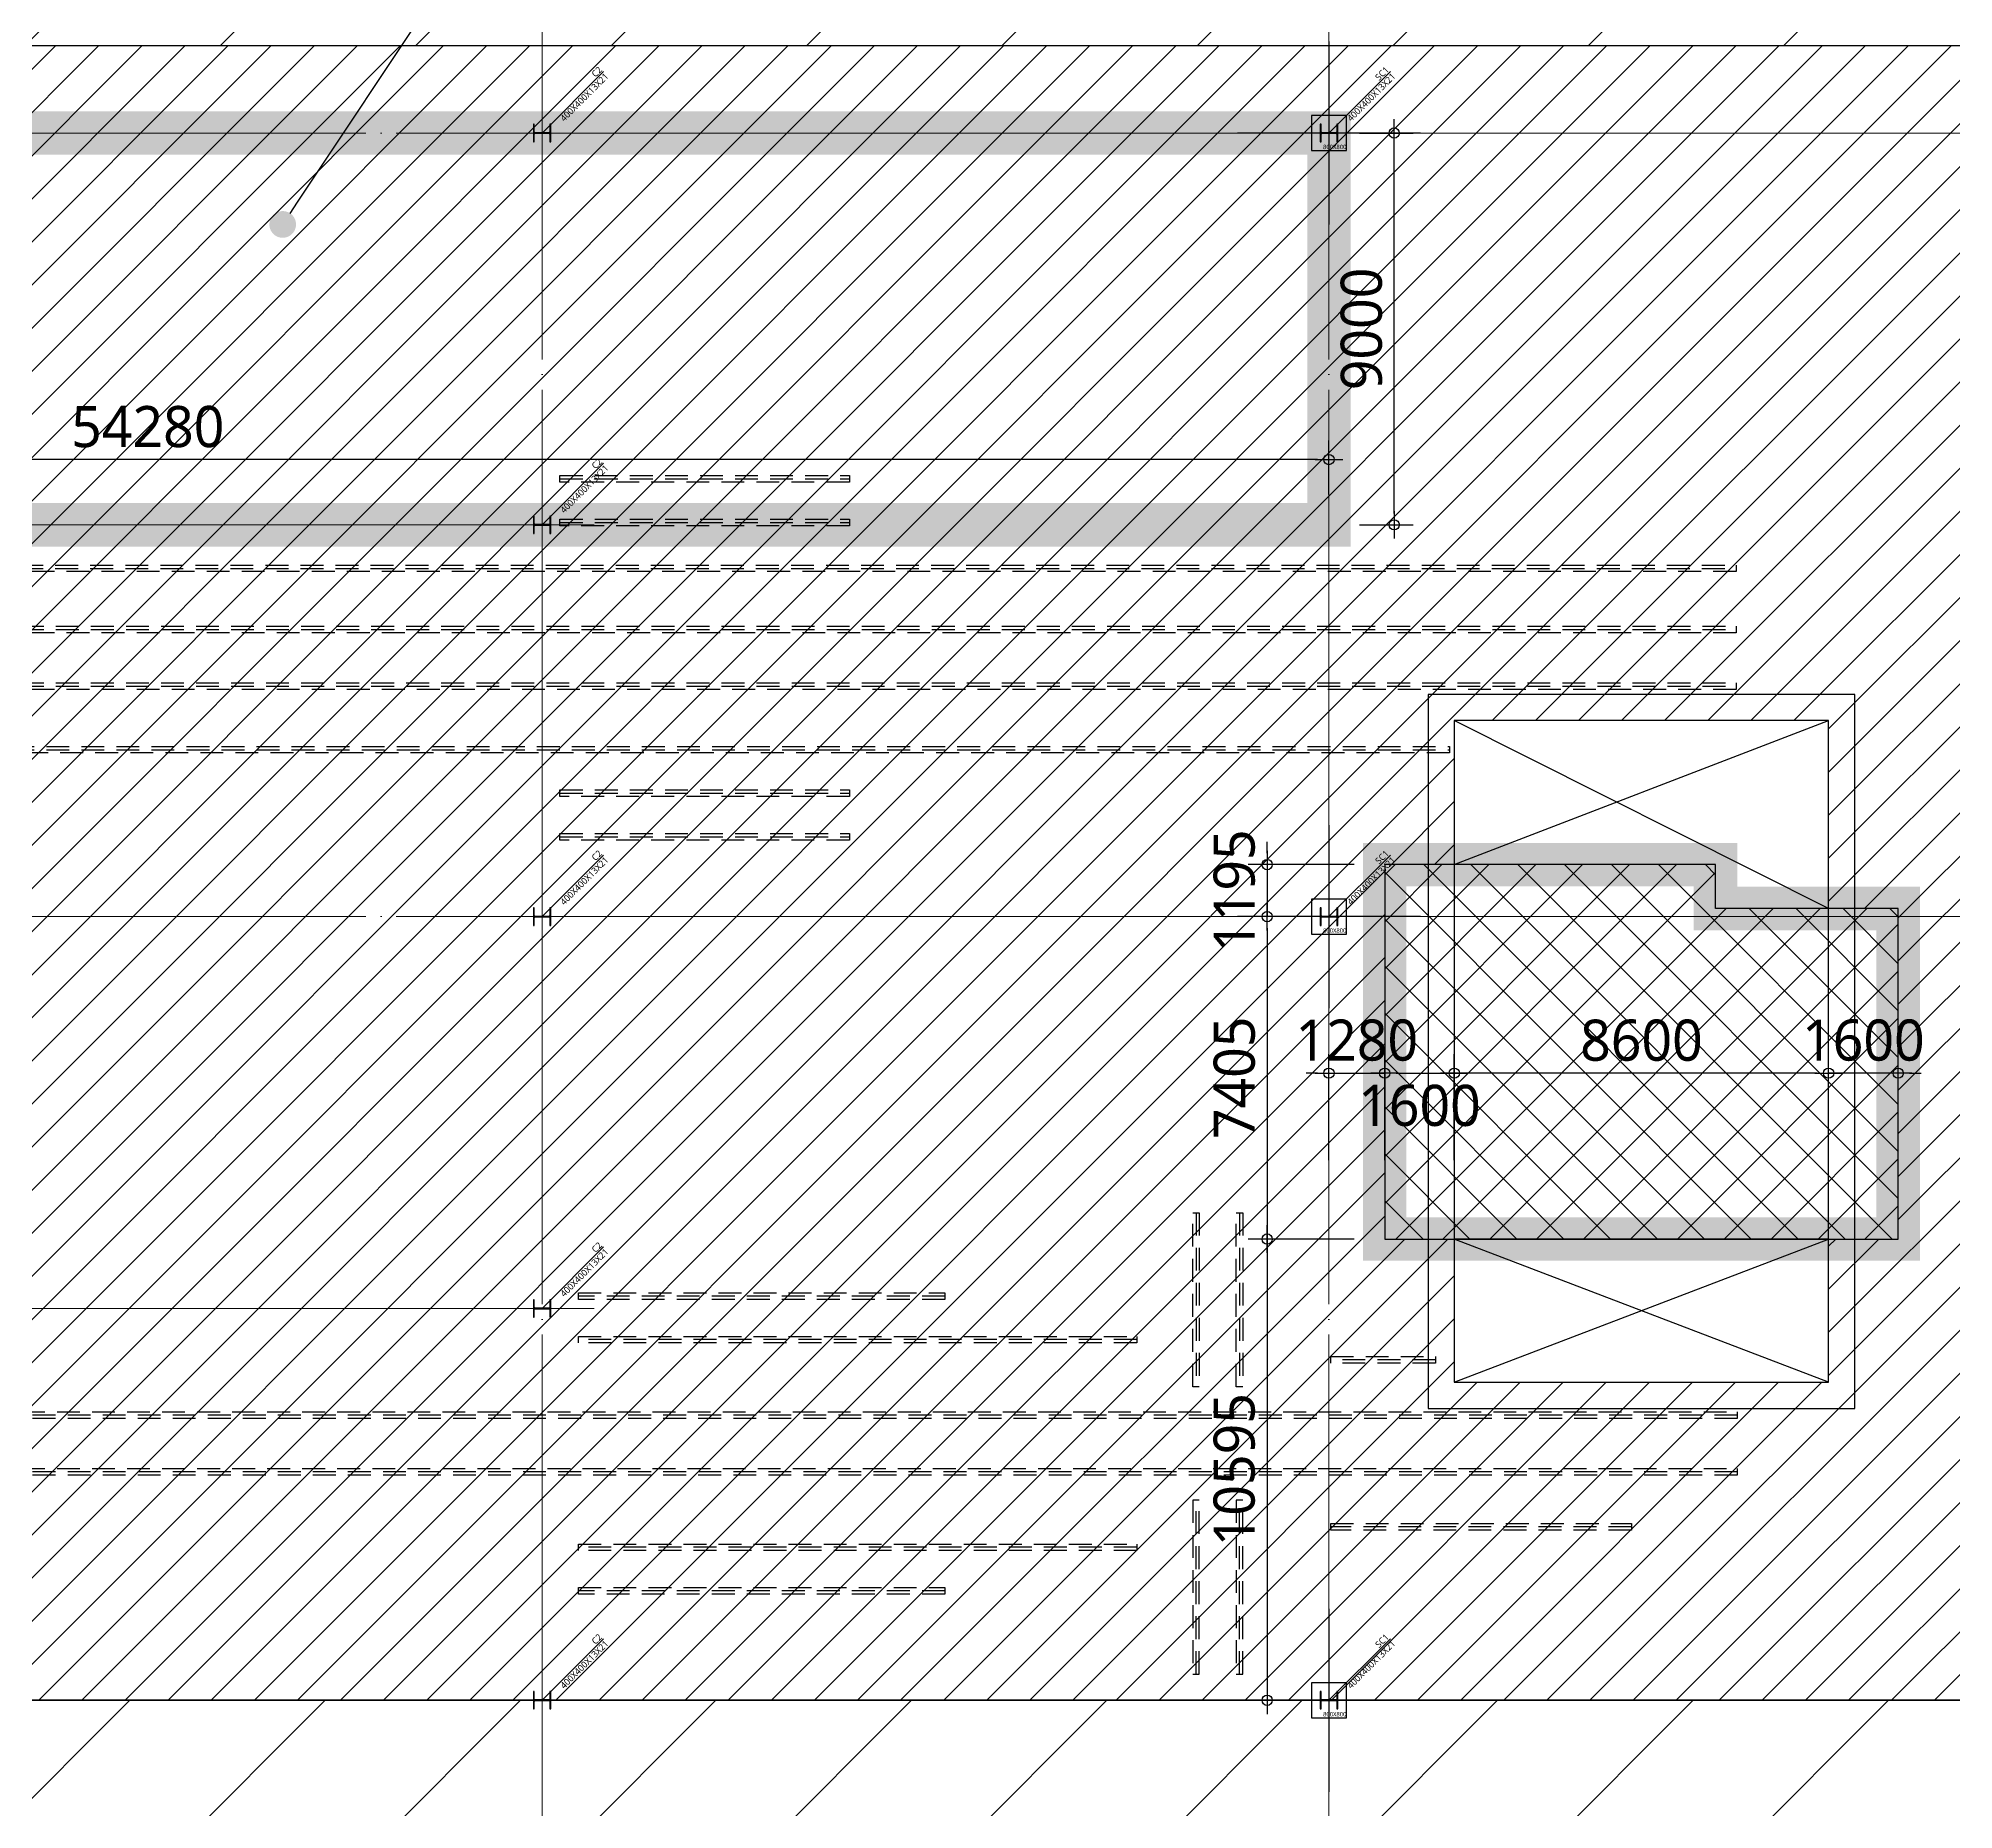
# Model space of a CAD drawing. Header units: millimetres. Extents: x -17369 to 294000, y -718917 to 220315.
# Drawn here: x 159775 to 203784, y 83030 to 123718 of the extents above; entities that cross this region are included whole.
import ezdxf
from ezdxf.enums import TextEntityAlignment as Align

# ---------------------------------------------------------------- set-up
doc = ezdxf.new("R2010")
doc.units = ezdxf.units.MM
doc.header["$LTSCALE"] = 350
for name, pattern in [('CEN', [62, 60, -1, 0, -1]), ('H1', [1, 0.5, -0.5]), ('H12', [3, 2, -1]), ('X-200-S-COL$0$CEN', [62, 60, -1, 0, -1]), ('X-200-S-COL$0$HID', [2.3, 1.5, -0.8])]:
    doc.linetypes.add(name, pattern=pattern)
doc.layers.get('Defpoints').update_dxf_attribs({"color": 181})
for name, color, linetype in [('0-THK300 RC SFRC SLAB영역', 2, 'H12'), ('0-THK400 RC SLAB영역', 4, 'H12'), ('0-THK600 RC SLAB영역', 7, 'H12'), ('0-하중영역-AGV', 1, 'H1'), ('7', 7, 'Continuous'), ('8', 8, 'Continuous'), ('CEN', 1, 'CEN'), ('Dims', 1, 'Continuous'), ('L', 9, 'Continuous'), ('PD', 6, 'Continuous'), ('X-200-S-COL$0$Cen', 1, 'X-200-S-COL$0$CEN'), ('X-200-S-COL$0$CenA', 13, 'X-200-S-COL$0$CEN'), ('X-200-S-COL$0$H-Col', 3, 'Continuous'), ('X-200-S-COL$0$H-매설빔(150x150)', 2, 'Continuous'), ('X-200-S-COL$0$PIT', 7, 'Continuous')]:
    doc.layers.add(name, color=color, linetype=linetype)
doc.layers.add('X-200-S-COL$0$S-NAME', color=144, linetype='Continuous', plot=False)
doc.styles.add('X-200-S-COL$0$맑은고딕', font='malgun.ttf')
doc.styles.add('맑은고딕', font='malgun.ttf')

# ---------------------------------------------------------------- blocks, each defined once
blk = doc.blocks.new('X-200-S-COL$0$1F GRID_231010')
at = {"layer": 'X-200-S-COL$0$Cen', "lineweight": 0}
for p, q in [((111900, 23300), (111900, -123050)), ((129980, 23300), (129980, -123050)), ((172950, -35900), (-22950, -35900)), ((172950, -53900), (-22950, -53900)), ((172950, -71900), (-22950, -71900))]:
    blk.add_line(p, q, dxfattribs=at)
at = {"layer": 'X-200-S-COL$0$CenA', "lineweight": 0}
for p, q in [((70400, -44900), (113400, -44900)), ((70400, -62900), (113400, -62900))]:
    blk.add_line(p, q, dxfattribs=at)
blk = doc.blocks.new('X-200-S-COL$0$H-400x400x13x21')
at = {"color": 0}
blk.add_lwpolyline([(200, -200), (200, -179), (28.5, -179, -0.4142136), (6.5, -157), (6.5, 157, -0.4142136), (28.5, 179), (200, 179), (200, 200), (-200, 200), (-200, 179), (-28.5, 179, -0.4142136), (-6.5, 157), (-6.5, -157, -0.4142136), (-28.5, -179), (-200, -179), (-200, -200)], format="xyb", close=True, dxfattribs=at)
blk = doc.blocks.new('X-200-S-COL$0$1F COLUMN_231010')
at = {"layer": 'X-200-S-COL$0$H-Col', "color": 0, "rotation": 90}
for p in [(171350, 121543), (189430, 121543), (171350, 112543), (171350, 103543), (189430, 103543), (171350, 94543), (171350, 85543), (189430, 85543)]:
    blk.add_blockref('X-200-S-COL$0$H-400x400x13x21', p, dxfattribs=at)
blk = doc.blocks.new('X-200-S-COL$0$S-NAME')
at = {"layer": 'X-200-S-COL$0$S-NAME', "color": 0}
blk.add_line((0, 0), (2000, 0), dxfattribs=at)
at = {"layer": 'X-200-S-COL$0$S-NAME', "color": 0, "style": 'X-200-S-COL$0$맑은고딕'}
for p in [(2000, 105), (2000, -105)]:
    blk.add_attdef('.', text='', height=150, rotation=359.9949, dxfattribs=at).set_placement(p, align=Align.MIDDLE_RIGHT)
blk = doc.blocks.new('X-200-S-COL$0$PIT-1F')
at = {"layer": 'X-200-S-COL$0$PIT', "color": 6, "linetype": 'ByBlock'}
blk.add_lwpolyline([(124160, -30795), (114360, -30795), (114360, -47195), (124160, -47195)], close=True, dxfattribs=at)
at = {"layer": 'X-200-S-COL$0$PIT', "linetype": 'ByBlock'}
blk.add_lwpolyline([(114960, -46595), (123560, -46595), (123560, -31395), (114960, -31395)], close=True, dxfattribs=at)
at = {"layer": 'X-200-S-COL$0$PIT'}
for points in [[(123560, -35715), (120960, -35715), (120960, -34705), (114960, -34705)], [(114960, -43305), (123560, -43305)]]:
    blk.add_lwpolyline(points, dxfattribs=at)
blk = doc.blocks.new('X-200-S-COL$0$ZONE#3 BEAM')
at = {"layer": 'X-200-S-COL$0$H-매설빔(150x150)', "color": 0, "linetype": 'ByBlock', "lineweight": -2}
for p, q in [((-17670, 10055), (-11020, 10055)), ((-17670, 9055), (-11020, 9055)), ((-45110, 8600), (-40145, 8600)), ((-38120, 8000), (9355, 8000)), ((-45110, 7600), (-40145, 7600)), ((-44545, 6595), (9355, 6595)), ((-44545, 5295), (9355, 5295)), ((-37520, 3835), (2770, 3835)), ((-17670, 2835), (-11020, 2835)), ((-17670, 1835), (-11020, 1835)), ((-3055, -6800), (-3055, -10800)), ((-2055, -6800), (-2055, -10800)), ((-8825, -8715), (-17245, -8715)), ((-37805, -9890), (-30075, -9890)), ((-4415, -9715), (-17245, -9715)), ((2445, -10180), (40, -10180)), ((9380, -11450), (-44520, -11450)), ((9380, -12750), (-44520, -12750)), ((-34315, -13235), (-34315, -16235)), ((-33315, -13235), (-33315, -16235)), ((-3055, -17400), (-3055, -13400)), ((-2055, -17400), (-2055, -13400)), ((-38635, -13800), (-42535, -13800)), ((6950, -14015), (40, -14015)), ((-43790, -14300), (-45290, -14300)), ((-34900, -14310), (-37805, -14310)), ((-4415, -14485), (-17245, -14485)), ((-38635, -14800), (-42535, -14800)), ((-30075, -14700), (-32965, -14700)), ((-8825, -15485), (-17245, -15485))]:
    blk.add_line(p, q, dxfattribs=at)
for points in [[(-11020, 10130), (-11020, 9980), (-17670, 9980), (-17670, 10130)], [(-11020, 9130), (-11020, 8980), (-17670, 8980), (-17670, 9130)], [(-40145, 8675), (-40145, 8525), (-45110, 8525), (-45110, 8675)], [(9355, 8075), (9355, 7925), (-38120, 7925), (-38120, 8075)], [(-40145, 7675), (-40145, 7525), (-45110, 7525), (-45110, 7675)], [(9355, 6670), (9355, 6520), (-44545, 6520), (-44545, 6670)], [(9355, 5370), (9355, 5220), (-44545, 5220), (-44545, 5370)], [(2770, 3910), (2770, 3760), (-37520, 3760), (-37520, 3910)], [(-11020, 2910), (-11020, 2760), (-17670, 2760), (-17670, 2910)], [(-11020, 1910), (-11020, 1760), (-17670, 1760), (-17670, 1910)], [(-2980, -10800), (-3130, -10800), (-3130, -6800), (-2980, -6800)], [(-1980, -10800), (-2130, -10800), (-2130, -6800), (-1980, -6800)], [(-17245, -8790), (-17245, -8640), (-8825, -8640), (-8825, -8790)], [(-17245, -9790), (-17245, -9640), (-4415, -9640), (-4415, -9790)], [(-30075, -9815), (-30075, -9965), (-37805, -9965), (-37805, -9815)], [(40, -10255), (40, -10105), (2445, -10105), (2445, -10255)], [(-44520, -11525), (-44520, -11375), (9380, -11375), (9380, -11525)], [(-44520, -12825), (-44520, -12675), (9380, -12675), (9380, -12825)], [(-34240, -16235), (-34390, -16235), (-34390, -13235), (-34240, -13235)], [(-33240, -16235), (-33390, -16235), (-33390, -13235), (-33240, -13235)], [(-2980, -13400), (-3130, -13400), (-3130, -17400), (-2980, -17400)], [(-1980, -13400), (-2130, -13400), (-2130, -17400), (-1980, -17400)], [(-42535, -13875), (-42535, -13725), (-38635, -13725), (-38635, -13875)], [(40, -14090), (40, -13940), (6950, -13940), (6950, -14090)], [(-45290, -14375), (-45290, -14225), (-43790, -14225), (-43790, -14375)], [(-37805, -14385), (-37805, -14235), (-34900, -14235), (-34900, -14385)], [(-17245, -14560), (-17245, -14410), (-4415, -14410), (-4415, -14560)], [(-42535, -14875), (-42535, -14725), (-38635, -14725), (-38635, -14875)], [(-32965, -14775), (-32965, -14625), (-30075, -14625), (-30075, -14775)], [(-17245, -15560), (-17245, -15410), (-8825, -15410), (-8825, -15560)]]:
    blk.add_lwpolyline(points, close=True, dxfattribs=at)
blk = doc.blocks.new('DIMDOT')
at = {"color": 0, "linetype": 'ByBlock'}
blk.add_line((-1.2, 0), (1.2, 0), dxfattribs=at)
at = {"color": 3}
blk.add_circle((0, 0), 0.45, dxfattribs=at)
blk = doc.blocks.new('_Dot')
at = {"color": 0, "linetype": 'ByBlock', "lineweight": -2}
blk.add_line((-0.5, 0), (-1, 0), dxfattribs=at)
at = {"color": 0, "linetype": 'ByBlock', "const_width": 0.5}
blk.add_lwpolyline([(-0.25, 0, 1), (0.25, 0, 1)], format="xyb", close=True, dxfattribs=at)

msp = doc.modelspace()

# ---------------------------------------------------------------- hatches: boundary and pattern name
at = {"layer": '0-THK300 RC SFRC SLAB영역', "linetype": 'ByBlock'}
h = msp.add_hatch(dxfattribs=at)
h.set_pattern_fill('ANSI31', color=256, scale=1000)
h.paths.add_polyline_path([(59750, 157722.6), (111150, 157722.6), (111150, 147517.6), (112250, 147517.6), (112250, 147717.6), (117200, 147717.6), (117200, 147517.6), (118300, 147517.6), (118300, 151902.6), (115490, 151902.6), (115490, 153297.6), (118300, 153297.6), (118300, 157722.6), (121120, 157722.6), (121120, 169172.6), (135680, 169172.6), (135680, 157442.6), (207430, 157442.6), (207430, 139342.6), (222230, 139342.6), (222230, 128092.6), (207430, 128092.6), (207430, 123542.6), (141350, 123542.6), (141350, 107852.6), (141435, 107852.6), (141435, 104082.6), (140835, 104082.6), (140835, 95552.6), (141045.3, 95552.6), (141348.7, 95249.2), (141348.5, 85542.6), (66850, 85542.6), (66850, 92842.6), (75300, 92842.6), (75300, 95742.6), (76900, 95742.6), (76900, 108742.6), (75300, 108742.6), (75300, 111342.6), (76900, 111342.6), (76900, 127342.6), (81680, 127342.6), (135150, 127342.6), (135150, 132742.6), (135150, 137642.6), (135150, 141387.6), (65650, 141387.6), (65650, 139142.6), (59750, 139142.6)])
h.paths.add_polyline_path([(118650, 92347.6), (118650, 111547.6), (126800, 111547.6), (126800, 110947.6), (132650, 110947.6), (132650, 105447.6), (130950, 105447.6), (130950, 97247.6), (132650, 97247.6), (132650, 92947.6), (126800, 92947.6), (126800, 92347.6)], flags=16)
h.paths.add_polyline_path([(101600, 156537.6), (101600, 147837.6), (107300, 147837.6), (107300, 156537.6)], flags=16)
h = msp.add_hatch(dxfattribs=at)
h.set_pattern_fill('ANSI31', color=256, scale=1000)
h.paths.add_polyline_path([(141347.7, 49142.6), (207430, 49142.6), (207430, 85542.6), (141348.5, 85542.6)])
at = {"layer": '0-THK400 RC SLAB영역', "linetype": 'Continuous'}
h = msp.add_hatch(dxfattribs=at)
h.set_pattern_fill('_USER', color=4, scale=700, angle=45, pattern_type=0)
h.set_pattern_definition([(45, (0, 0), (-494.9747, 494.9747), [])])
h.paths.add_polyline_path([(141350, 123542.6), (141350, 107852.6), (151090, 107852.6), (151090, 105552.6), (152690, 105552.6), (152690, 95552.6), (151090, 95552.6), (151090, 93052.6), (142435, 93052.6), (142435, 95552.6), (141348.7, 95552.6), (141348.5, 85542.6), (207430, 85542.6), (207430, 123542.6)])
h.paths.add_polyline_path([(192310, 92847.6), (200910, 92847.6), (200910, 96137.6), (202510, 96137.6), (202510, 103727.6), (200910, 103727.6), (200910, 108047.6), (192310, 108047.6), (192310, 104737.6), (190710, 104737.6), (190710, 96137.6), (192310, 96137.6)], flags=16)
at = {"layer": '0-THK600 RC SLAB영역'}
h = msp.add_hatch(dxfattribs=at)
h.set_pattern_fill('CTYSQ6ST', scale=5, angle=45)
h.set_pattern_definition([(45, (0, 0), (-538.8154, 538.8154), []), (135, (0, 0), (-538.8154, -538.8154), [])])
h.paths.add_polyline_path([(190710, 104737.6), (190710, 96137.6), (202510, 96137.6), (202510, 103727.6), (198310, 103727.6), (198310, 104737.6)])

# ---------------------------------------------------------------- linework, layer by layer
at = {"layer": '0-THK300 RC SFRC SLAB영역'}
msp.add_lwpolyline([(135680, 157442.6), (207430, 157442.6), (207430, 139342.6), (222230, 139342.6), (222230, 128092.6), (207430, 128092.6), (207430, 123542.6), (141350, 123542.6)], dxfattribs=at)
at = {"layer": '0-THK300 RC SFRC SLAB영역', "linetype": 'ByBlock'}
msp.add_lwpolyline([(207430, 123542.6), (141350, 123542.6)], dxfattribs=at)
msp.add_lwpolyline([(141347.7, 49142.6), (207430, 49142.6), (207430, 85542.6), (141348.5, 85542.6)], close=True, dxfattribs=at)
at = {"layer": '0-THK400 RC SLAB영역', "linetype": 'ByBlock'}
for points in [[(141350, 123542.6), (141350, 107852.6), (151090, 107852.6), (151090, 105552.6), (152690, 105552.6), (152690, 95552.6), (151090, 95552.6), (151090, 93052.6), (142435, 93052.6), (142435, 95552.6), (141348.7, 95552.6), (141348.5, 85542.6), (207430, 85542.6), (207430, 123542.6)], [(192310, 92847.6), (200910, 92847.6), (200910, 96137.6), (202510, 96137.6), (202510, 103727.6), (200910, 103727.6), (200910, 108047.6), (192310, 108047.6), (192310, 104737.6), (190710, 104737.6), (190710, 96137.6), (192310, 96137.6)]]:
    msp.add_lwpolyline(points, close=True, dxfattribs=at)
at = {"layer": '0-THK600 RC SLAB영역', "color": 7, "linetype": 'ByBlock', "const_width": 1000}
msp.add_lwpolyline([(190710, 104737.6), (190710, 96137.6), (202510, 96137.6), (202510, 103727.6), (198310, 103727.6), (198310, 104737.6)], close=True, dxfattribs=at)
at = {"layer": '0-하중영역-AGV', "linetype": 'ByBlock', "const_width": 1000}
msp.add_lwpolyline([(141350, 121542.6), (189430, 121542.6), (189430, 112542.6), (135150, 112542.6)], dxfattribs=at)
at = {"layer": '7'}
for p, q in [((200910, 96137.6), (192310, 96137.6)), ((192310, 96137.6), (192310, 92847.6)), ((200910, 92847.6), (200910, 96137.6)), ((192310, 92847.6), (200910, 92847.6))]:
    msp.add_line(p, q, dxfattribs=at)
at = {"layer": '8'}
for p, q in [((192310, 104737.6), (200910, 108047.6)), ((200910, 103727.6), (192310, 108047.6)), ((192310, 92847.6), (200910, 96137.6)), ((200910, 92847.6), (192310, 96137.6))]:
    msp.add_line(p, q, dxfattribs=at)
at = {"layer": 'CEN'}
for p, q in [((189430, 123642.6), (189430, 119442.6)), ((191530, 121542.6), (187330, 121542.6)), ((189430, 105642.6), (189430, 101442.6)), ((191530, 103542.6), (187330, 103542.6)), ((189430, 87642.6), (189430, 83442.6)), ((191530, 85542.6), (187330, 85542.6))]:
    msp.add_line(p, q, dxfattribs=at)
at = {"layer": 'Dims', "color": 1, "transparency": 16777216}
for p, q in [((190130, 121542.6), (191367.5, 121542.6)), ((190930, 112805.1), (190930, 121280.1)), ((189430, 113242.6), (189430, 114480.1)), ((189167.5, 114042.6), (135412.5, 114042.6)), ((190130, 112542.6), (191367.5, 112542.6)), ((188010, 105000.1), (188010, 105262.6)), ((190010, 104737.6), (187572.5, 104737.6)), ((188010, 104737.6), (188010, 103542.6)), ((190010, 103542.6), (187572.5, 103542.6)), ((190010, 103542.6), (187572.5, 103542.6)), ((188010, 103280.1), (188010, 103017.6)), ((188010, 103280.1), (188010, 96400.1)), ((189430, 97947.6), (189430, 100385.1)), ((190710, 97947.6), (190710, 100385.1)), ((190710, 97947.6), (190710, 100385.1)), ((192310, 97947.6), (192310, 100385.1)), ((192310, 97947.6), (192310, 100385.1)), ((200910, 97947.6), (200910, 100385.1)), ((200910, 97947.6), (200910, 100385.1)), ((202510, 97947.6), (202510, 100385.1)), ((189167.5, 99947.6), (188905, 99947.6)), ((189430, 99947.6), (190710, 99947.6)), ((190972.5, 99947.6), (192047.5, 99947.6)), ((190972.5, 99947.6), (191235, 99947.6)), ((200647.5, 99947.6), (192572.5, 99947.6)), ((200647.5, 99947.6), (200385, 99947.6)), ((202510, 99947.6), (200910, 99947.6)), ((202772.5, 99947.6), (203035, 99947.6)), ((190010, 96137.6), (187572.5, 96137.6)), ((190010, 96137.6), (187572.5, 96137.6)), ((188010, 95875.1), (188010, 85805.1)), ((190010, 85542.6), (187572.5, 85542.6))]:
    msp.add_line(p, q, dxfattribs=at)
at = {"layer": 'L', "lineweight": -2}
msp.add_line((165729.2, 119952.6), (170134, 126575.7), dxfattribs=at)
at = {"layer": 'PD'}
for points in [[(189030, 121142.6), (189830, 121142.6), (189830, 121942.6), (189030, 121942.6)], [(189030, 103142.6), (189830, 103142.6), (189830, 103942.6), (189030, 103942.6)], [(189030, 85142.6), (189830, 85142.6), (189830, 85942.6), (189030, 85942.6)]]:
    msp.add_lwpolyline(points, close=True, dxfattribs=at)

# ---------------------------------------------------------------- block references
msp.add_blockref('X-200-S-COL$0$PIT-1F', (77350, 139442.6))
at = {"layer": 'Dims', "color": 1, "transparency": 16777216, "xscale": 262.5, "yscale": 262.5, "zscale": 262.5}
for p, rotation in [((190930, 121542.6), 90), ((190930, 112542.6), 270), ((188010, 104737.6), 270), ((188010, 103542.6), 90), ((188010, 103542.6), 90), ((190710, 99947.6), 180), ((190710, 99947.6), 180), ((192310, 99947.6), 180), ((202510, 99947.6), 180), ((188010, 96137.6), 270), ((188010, 96137.6), 90), ((188010, 85542.6), 270)]:
    msp.add_blockref('DIMDOT', p, dxfattribs=dict(at, rotation=rotation))
for p in [(189430, 114042.6), (189430, 99947.6), (192310, 99947.6), (200910, 99947.6), (200910, 99947.6)]:
    msp.add_blockref('DIMDOT', p, dxfattribs=at)
at = {"layer": 'L', "color": 0, "lineweight": -2, "xscale": 612.5, "yscale": 612.5, "zscale": 612.5, "rotation": 236.3735201183915}
msp.add_blockref('_Dot', (165390, 119442.6), dxfattribs=at)
at = {"layer": 'X-200-S-COL$0$Cen', "lineweight": 0}
msp.add_blockref('X-200-S-COL$0$1F GRID_231010', (59450, 157442.6), dxfattribs=at)
at = {"layer": 'X-200-S-COL$0$H-Col'}
msp.add_blockref('X-200-S-COL$0$1F COLUMN_231010', (0, 0), dxfattribs=at)
at = {"layer": 'X-200-S-COL$0$H-매설빔(150x150)', "color": 1, "linetype": 'X-200-S-COL$0$HID'}
msp.add_blockref('X-200-S-COL$0$ZONE#3 BEAM', (189430, 103542.6), dxfattribs=at)
at = {"layer": 'X-200-S-COL$0$S-NAME', "color": 241}
ref = msp.add_blockref('X-200-S-COL$0$S-NAME', (171350, 121542.6), dxfattribs=dict(at, rotation=45.00000000000001))
ref.add_attrib('.', '400X400X13X21', dxfattribs={"color": 0, "height": 150, "rotation": 44.99494, "style": 'X-200-S-COL$0$맑은고딕'}).set_placement((172838.2, 122882.6), align=Align.MIDDLE_RIGHT)
ref.add_attrib('.', 'C2', dxfattribs={"color": 0, "height": 150, "rotation": 44.99494, "style": 'X-200-S-COL$0$맑은고딕'}).set_placement((172689.9, 123031), align=Align.MIDDLE_RIGHT)
at = {"layer": 'X-200-S-COL$0$S-NAME'}
ref = msp.add_blockref('X-200-S-COL$0$S-NAME', (189430, 121542.6), dxfattribs=dict(at, rotation=45.00000000000001))
ref.add_attrib('.', '400X400X13X21', dxfattribs={"color": 0, "height": 150, "rotation": 44.99494, "style": 'X-200-S-COL$0$맑은고딕'}).set_placement((190918.2, 122882.6), align=Align.MIDDLE_RIGHT)
ref.add_attrib('.', 'SC1', dxfattribs={"color": 0, "height": 150, "rotation": 44.99494, "style": 'X-200-S-COL$0$맑은고딕'}).set_placement((190769.9, 123031), align=Align.MIDDLE_RIGHT)
at = {"layer": 'X-200-S-COL$0$S-NAME', "color": 241}
ref = msp.add_blockref('X-200-S-COL$0$S-NAME', (171350, 112542.6), dxfattribs=dict(at, rotation=45.00000000000001))
ref.add_attrib('.', '400X400X13X21', dxfattribs={"color": 0, "height": 150, "rotation": 44.99494, "style": 'X-200-S-COL$0$맑은고딕'}).set_placement((172838.2, 113882.6), align=Align.MIDDLE_RIGHT)
ref.add_attrib('.', 'C2', dxfattribs={"color": 0, "height": 150, "rotation": 44.99494, "style": 'X-200-S-COL$0$맑은고딕'}).set_placement((172689.9, 114031), align=Align.MIDDLE_RIGHT)
ref = msp.add_blockref('X-200-S-COL$0$S-NAME', (171350, 103542.6), dxfattribs=dict(at, rotation=45.00000000000001))
ref.add_attrib('.', '400X400X13X21', dxfattribs={"color": 0, "height": 150, "rotation": 44.99494, "style": 'X-200-S-COL$0$맑은고딕'}).set_placement((172838.2, 104882.6), align=Align.MIDDLE_RIGHT)
ref.add_attrib('.', 'C2', dxfattribs={"color": 0, "height": 150, "rotation": 44.99494, "style": 'X-200-S-COL$0$맑은고딕'}).set_placement((172689.9, 105031), align=Align.MIDDLE_RIGHT)
at = {"layer": 'X-200-S-COL$0$S-NAME'}
ref = msp.add_blockref('X-200-S-COL$0$S-NAME', (189430, 103542.6), dxfattribs=dict(at, rotation=45.00000000000001))
ref.add_attrib('.', '400X400X13X21', dxfattribs={"color": 0, "height": 150, "rotation": 44.99494, "style": 'X-200-S-COL$0$맑은고딕'}).set_placement((190918.2, 104882.6), align=Align.MIDDLE_RIGHT)
ref.add_attrib('.', 'SC1', dxfattribs={"color": 0, "height": 150, "rotation": 44.99494, "style": 'X-200-S-COL$0$맑은고딕'}).set_placement((190769.9, 105031), align=Align.MIDDLE_RIGHT)
at = {"layer": 'X-200-S-COL$0$S-NAME', "color": 241}
ref = msp.add_blockref('X-200-S-COL$0$S-NAME', (171350, 94542.6), dxfattribs=dict(at, rotation=45.00000000000001))
ref.add_attrib('.', '400X400X13X21', dxfattribs={"color": 0, "height": 150, "rotation": 44.99494, "style": 'X-200-S-COL$0$맑은고딕'}).set_placement((172838.2, 95882.6), align=Align.MIDDLE_RIGHT)
ref.add_attrib('.', 'C2', dxfattribs={"color": 0, "height": 150, "rotation": 44.99494, "style": 'X-200-S-COL$0$맑은고딕'}).set_placement((172689.9, 96031), align=Align.MIDDLE_RIGHT)
ref = msp.add_blockref('X-200-S-COL$0$S-NAME', (171350, 85542.6), dxfattribs=dict(at, rotation=45.00000000000001))
ref.add_attrib('.', '400X400X13X21', dxfattribs={"color": 0, "height": 150, "rotation": 44.99494, "style": 'X-200-S-COL$0$맑은고딕'}).set_placement((172838.2, 86882.6), align=Align.MIDDLE_RIGHT)
ref.add_attrib('.', 'C2', dxfattribs={"color": 0, "height": 150, "rotation": 44.99494, "style": 'X-200-S-COL$0$맑은고딕'}).set_placement((172689.9, 87031), align=Align.MIDDLE_RIGHT)
at = {"layer": 'X-200-S-COL$0$S-NAME'}
ref = msp.add_blockref('X-200-S-COL$0$S-NAME', (189430, 85542.6), dxfattribs=dict(at, rotation=45.00000000000001))
ref.add_attrib('.', '400X400X13X21', dxfattribs={"color": 0, "height": 150, "rotation": 44.99494, "style": 'X-200-S-COL$0$맑은고딕'}).set_placement((190918.2, 86882.6), align=Align.MIDDLE_RIGHT)
ref.add_attrib('.', 'SC1', dxfattribs={"color": 0, "height": 150, "rotation": 44.99494, "style": 'X-200-S-COL$0$맑은고딕'}).set_placement((190769.9, 87031), align=Align.MIDDLE_RIGHT)

# ---------------------------------------------------------------- texts
at = {"layer": 'Defpoints', "style": '맑은고딕'}
for p in [(189830, 121142.6), (189830, 103142.6), (189830, 85142.6)]:
    msp.add_text('800X800', height=100, dxfattribs=at).set_placement(p, align=Align.BOTTOM_RIGHT)
at = {"layer": 'Dims', "color": 3, "transparency": 16777216, "char_height": 945, "attachment_point": 5, "rotation": 90, "style": '맑은고딕'}
for s, insert in [('\\A1;9000', (190179.3, 117042.6)), ('\\A1;1195', (187256.7, 104140.1)), ('\\A1;7405', (187259.3, 99840.1)), ('\\A1;10595', (187256.7, 90840.1))]:
    msp.add_mtext(s, dxfattribs=dict(at, insert=insert))
at = {"layer": 'Dims', "color": 3, "transparency": 16777216, "char_height": 945, "attachment_point": 5, "style": '맑은고딕'}
for s, insert in [('\\A1;54280', (162290, 114793.3)), ('\\A1;1280', (190070, 100700.9)), ('\\A1;8600', (196610, 100698.3)), ('\\A1;1600', (201710, 100700.9)), ('\\A1;1600', (191510, 99200.9))]:
    msp.add_mtext(s, dxfattribs=dict(at, insert=insert))

doc.saveas('drawing.dxf')
